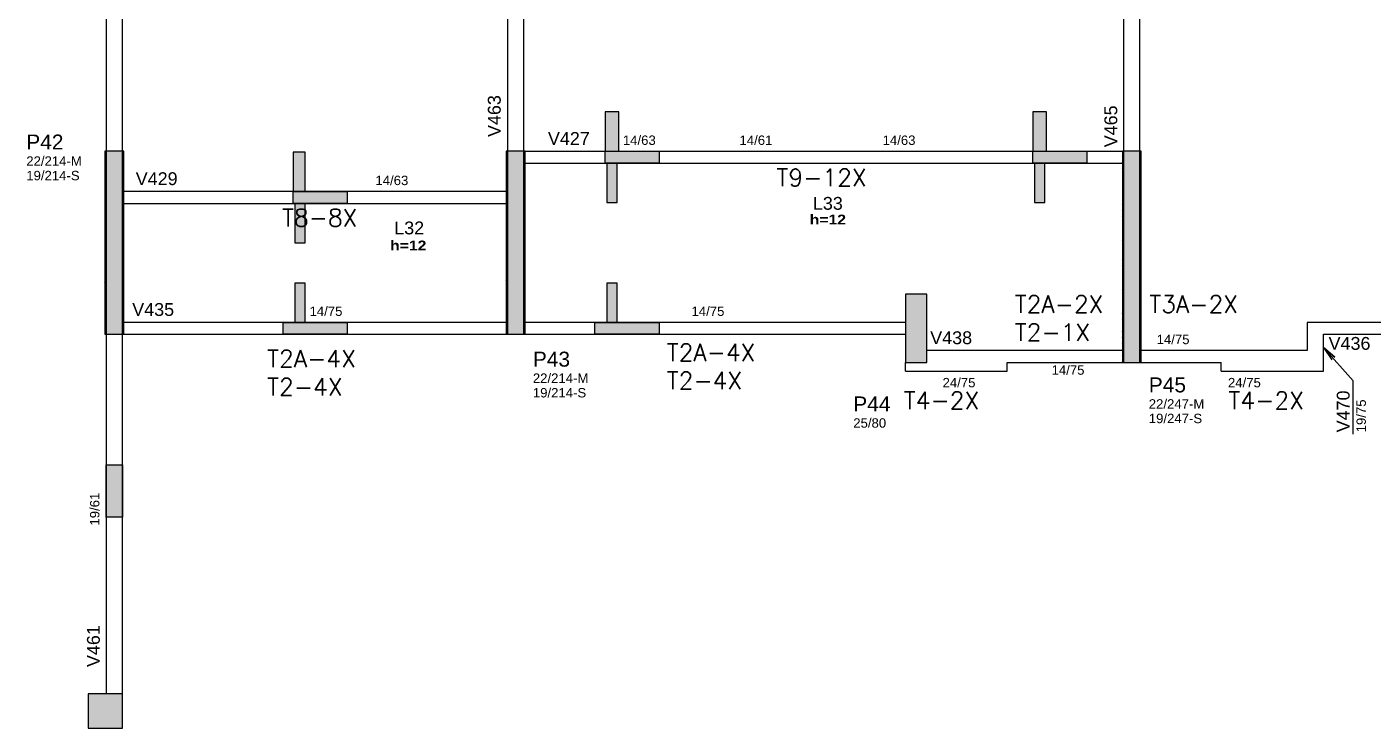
# Model space of a CAD drawing. Extents: x 17311 to 161354, y 153625 to 210355.
# Drawn here: x 19545 to 21119, y 207498 to 208318 of the extents above; entities that cross this region are included whole.
import ezdxf

# ---------------------------------------------------------------- set-up
doc = ezdxf.new("R2010")
doc.units = 0
for name, color, linetype in [('8', 111, 'CONTINUOUS'), ('MTH-COTAS7', 31, 'CONTINUOUS'), ('MTH-DIM-PILAR', 3, 'CONTINUOUS'), ('MTH-DIM-VIGA', 3, 'CONTINUOUS'), ('MTH-FACE-VIGA', 7, 'CONTINUOUS'), ('MTH-LINHA-SEÇÃO', 16, 'CONTINUOUS'), ('MTH-PILAR-SEGUE', 5, 'CONTINUOUS'), ('MTH-SOMBRA21', 150, 'CONTINUOUS'), ('MTH-SOMBRA25', 253, 'CONTINUOUS'), ('MTH-TIT1-PILAR', 5, 'CONTINUOUS'), ('MTH-TIT1-VIGA', 5, 'CONTINUOUS'), ('MTH-TXT-NEGRITO', 5, 'CONTINUOUS')]:
    doc.layers.add(name, color=color, linetype=linetype)
doc.styles.get("Standard").update_dxf_attribs({"font": 'ROMANS.SHX'})
doc.styles.add('TQS_ARIAL', font='arial.ttf')
doc.styles.add('TQS_ARIAL_BLACK', font='ariblk.ttf')

msp = doc.modelspace()

# ---------------------------------------------------------------- linework, layer by layer
at = {"layer": 'MTH-COTAS7', "linetype": 'Continuous'}
msp.add_lwpolyline([(21095.19, 207841.59), (21095.19, 207903.89), (21060.6, 207942.94), (21073.82, 207931.47), (21060.6, 207942.94), (21070.4, 207928.44)], dxfattribs=at)
at = {"layer": 'MTH-FACE-VIGA', "linetype": 'Continuous'}
for p, q in [((19638.1, 208753.18), (19638.1, 208172.18)), ((19657.1, 208172.18), (19657.1, 208753.18)), ((20107.1, 208615.18), (20107.1, 208172.18)), ((20126.1, 208172.18), (20126.1, 208615.18)), ((20827.1, 208615.18), (20827.1, 208172.18)), ((20846.1, 208172.18), (20846.1, 208615.18)), ((19636.6, 208167.07), (19638.08, 208168.54)), ((19638.08, 208168.54), (19638.1, 208168.57)), ((19657.1, 208166.35), (19658.57, 208167.82)), ((19658.57, 208167.82), (19658.6, 208167.85)), ((20105.6, 208169.77), (20107.1, 208171.27)), ((20105.6, 208162.7), (20107.05, 208164.15)), ((20107.05, 208164.15), (20107.1, 208164.2)), ((20126.1, 208172.18), (20827.1, 208172.18)), ((20126.1, 208169.06), (20127.59, 208170.55)), ((20127.59, 208170.55), (20127.6, 208170.56)), ((20825.6, 208166.31), (20827.08, 208167.78)), ((20827.08, 208167.78), (20827.1, 208167.81)), ((20846.1, 208165.59), (20847.57, 208167.06)), ((20847.57, 208167.06), (20847.6, 208167.09)), ((19636.6, 208160), (19638.03, 208161.42)), ((19636.6, 208152.92), (19637.98, 208154.3)), ((19637.98, 208154.3), (19638.1, 208154.42)), ((19638.03, 208161.42), (19638.1, 208161.5)), ((19657.1, 208159.28), (19658.52, 208160.7)), ((19657.1, 208152.21), (19658.47, 208153.58)), ((19658.47, 208153.58), (19658.6, 208153.71)), ((19658.52, 208160.7), (19658.6, 208160.78)), ((20105.6, 208155.63), (20107, 208157.02)), ((20105.6, 208148.56), (20106.95, 208149.9)), ((20106.95, 208149.9), (20107.1, 208150.06)), ((20107, 208157.02), (20107.1, 208157.13)), ((20126.1, 208161.99), (20127.54, 208163.43)), ((20126.1, 208154.92), (20127.49, 208156.31)), ((20126.1, 208147.85), (20127.44, 208149.19)), ((20127.44, 208149.19), (20127.6, 208149.35)), ((20127.49, 208156.31), (20127.6, 208156.42)), ((20127.54, 208163.43), (20127.6, 208163.49)), ((20127.6, 208158.18), (20825.6, 208158.18)), ((20825.6, 208159.24), (20827.03, 208160.67)), ((20825.6, 208152.16), (20826.99, 208153.55)), ((20826.99, 208153.55), (20827.1, 208153.66)), ((20827.03, 208160.67), (20827.1, 208160.74)), ((20846.1, 208158.52), (20847.53, 208159.95)), ((20846.1, 208151.45), (20847.49, 208152.83)), ((20847.49, 208152.83), (20847.6, 208152.95)), ((20847.53, 208159.95), (20847.6, 208160.02)), ((19636.6, 208145.85), (19637.93, 208147.18)), ((19636.6, 208138.78), (19637.88, 208140.06)), ((19636.6, 208131.71), (19637.83, 208132.94)), ((19637.83, 208132.94), (19638.1, 208133.21)), ((19637.88, 208140.06), (19638.1, 208140.28)), ((19637.93, 208147.18), (19638.1, 208147.35)), ((19657.1, 208145.14), (19658.42, 208146.46)), ((19657.1, 208138.07), (19658.37, 208139.34)), ((19658.32, 208132.22), (19658.6, 208132.5)), ((19658.37, 208139.34), (19658.6, 208139.57)), ((19658.42, 208146.46), (19658.6, 208146.64)), ((20105.6, 208141.49), (20106.9, 208142.78)), ((20105.6, 208134.42), (20106.85, 208135.66)), ((20106.85, 208135.66), (20107.1, 208135.92)), ((20106.9, 208142.78), (20107.1, 208142.99)), ((20126.1, 208140.78), (20127.39, 208142.06)), ((20126.1, 208133.7), (20127.34, 208134.94)), ((20127.34, 208134.94), (20127.6, 208135.2)), ((20127.39, 208142.06), (20127.6, 208142.28)), ((20825.6, 208145.09), (20826.95, 208146.44)), ((20825.6, 208138.02), (20826.91, 208139.32)), ((20826.86, 208132.21), (20827.1, 208132.45)), ((20826.91, 208139.32), (20827.1, 208139.52)), ((20826.95, 208146.44), (20827.1, 208146.59)), ((20846.1, 208144.38), (20847.44, 208145.72)), ((20846.1, 208137.31), (20847.4, 208138.6)), ((20847.4, 208138.6), (20847.6, 208138.81)), ((20847.44, 208145.72), (20847.6, 208145.88)), ((19636.6, 208124.64), (19637.78, 208125.82)), ((19636.6, 208117.57), (19637.73, 208118.69)), ((19637.73, 208118.69), (19638.1, 208119.07)), ((19637.78, 208125.82), (19638.1, 208126.14)), ((19657.1, 208131), (19658.32, 208132.22)), ((19657.1, 208123.93), (19658.27, 208125.1)), ((19657.1, 208116.86), (19658.22, 208117.98)), ((19658.22, 208117.98), (19658.6, 208118.36)), ((19658.27, 208125.1), (19658.6, 208125.43)), ((20105.6, 208125.18), (19658.6, 208125.18)), ((20105.6, 208127.35), (20106.8, 208128.54)), ((20105.6, 208120.28), (20106.75, 208121.42)), ((20106.75, 208121.42), (20107.1, 208121.78)), ((20106.8, 208128.54), (20107.1, 208128.85)), ((20126.1, 208126.63), (20127.29, 208127.82)), ((20126.1, 208119.56), (20127.24, 208120.7)), ((20127.24, 208120.7), (20127.6, 208121.06)), ((20127.29, 208127.82), (20127.6, 208128.13)), ((20825.6, 208130.95), (20826.86, 208132.21)), ((20825.6, 208123.88), (20826.82, 208125.09)), ((20825.6, 208116.81), (20826.78, 208117.98)), ((20826.78, 208117.98), (20827.1, 208118.31)), ((20826.82, 208125.09), (20827.1, 208125.38)), ((20846.1, 208130.24), (20847.36, 208131.49)), ((20846.1, 208123.17), (20847.31, 208124.38)), ((20846.1, 208116.1), (20847.27, 208117.26)), ((20847.27, 208117.26), (20847.6, 208117.6)), ((20847.31, 208124.38), (20847.6, 208124.67)), ((20847.36, 208131.49), (20847.6, 208131.74)), ((19636.6, 208110.5), (19637.68, 208111.57)), ((19636.6, 208103.43), (19637.63, 208104.45)), ((19637.63, 208104.45), (19638.1, 208104.93)), ((19637.68, 208111.57), (19638.1, 208112)), ((19657.1, 208109.79), (19658.17, 208110.86)), ((19657.1, 208102.71), (19658.13, 208103.73)), ((19658.13, 208103.73), (19658.6, 208104.21)), ((19658.17, 208110.86), (19658.6, 208111.29)), ((19658.6, 208111.18), (20105.6, 208111.18)), ((20105.6, 208113.2), (20106.7, 208114.3)), ((20105.6, 208106.13), (20106.65, 208107.18)), ((20106.65, 208107.18), (20107.1, 208107.63)), ((20106.7, 208114.3), (20107.1, 208114.7)), ((20126.1, 208112.49), (20127.19, 208113.58)), ((20126.1, 208105.42), (20127.14, 208106.46)), ((20127.14, 208106.46), (20127.6, 208106.92)), ((20127.19, 208113.58), (20127.6, 208113.99)), ((20825.6, 208109.74), (20826.73, 208110.87)), ((20825.6, 208102.67), (20826.69, 208103.75)), ((20826.69, 208103.75), (20827.1, 208104.17)), ((20826.73, 208110.87), (20827.1, 208111.24)), ((20846.1, 208109.02), (20847.23, 208110.15)), ((20846.1, 208101.95), (20847.18, 208103.03)), ((20847.18, 208103.03), (20847.6, 208103.45)), ((20847.23, 208110.15), (20847.6, 208110.52)), ((19636.6, 208096.36), (19637.58, 208097.33)), ((19636.6, 208089.29), (19637.53, 208090.21)), ((19637.53, 208090.21), (19638.1, 208090.79)), ((19637.58, 208097.33), (19638.1, 208097.86)), ((19657.1, 208095.64), (19658.08, 208096.61)), ((19657.1, 208088.57), (19658.03, 208089.49)), ((19658.03, 208089.49), (19658.6, 208090.07)), ((19658.08, 208096.61), (19658.6, 208097.14)), ((20105.6, 208099.06), (20106.6, 208100.06)), ((20105.6, 208091.99), (20106.55, 208092.94)), ((20105.6, 208084.92), (20106.5, 208085.81)), ((20106.5, 208085.81), (20107.1, 208086.42)), ((20106.55, 208092.94), (20107.1, 208093.49)), ((20106.6, 208100.06), (20107.1, 208100.56)), ((20126.1, 208098.35), (20127.09, 208099.34)), ((20126.1, 208091.28), (20127.04, 208092.22)), ((20126.99, 208085.1), (20127.6, 208085.71)), ((20127.04, 208092.22), (20127.6, 208092.78)), ((20127.09, 208099.34), (20127.6, 208099.85)), ((20825.6, 208095.6), (20826.65, 208096.64)), ((20825.6, 208088.52), (20826.6, 208089.52)), ((20826.6, 208089.52), (20827.1, 208090.02)), ((20826.65, 208096.64), (20827.1, 208097.1)), ((20846.1, 208094.88), (20847.14, 208095.92)), ((20846.1, 208087.81), (20847.1, 208088.81)), ((20847.1, 208088.81), (20847.6, 208089.31)), ((20847.14, 208095.92), (20847.6, 208096.38)), ((19636.6, 208082.21), (19637.48, 208083.09)), ((19636.6, 208075.14), (19637.43, 208075.97)), ((19637.38, 208068.85), (19638.1, 208069.57)), ((19637.43, 208075.97), (19638.1, 208076.64)), ((19637.48, 208083.09), (19638.1, 208083.71)), ((19657.1, 208081.5), (19657.98, 208082.37)), ((19657.1, 208074.43), (19657.93, 208075.25)), ((19657.93, 208075.25), (19658.6, 208075.93)), ((19657.98, 208082.37), (19658.6, 208083)), ((20105.6, 208077.85), (20106.45, 208078.69)), ((20105.6, 208070.78), (20106.4, 208071.57)), ((20106.4, 208071.57), (20107.1, 208072.28)), ((20106.45, 208078.69), (20107.1, 208079.35)), ((20126.1, 208084.21), (20126.99, 208085.1)), ((20126.1, 208077.14), (20126.94, 208077.98)), ((20126.1, 208070.07), (20126.89, 208070.85)), ((20126.89, 208070.85), (20127.6, 208071.57)), ((20126.94, 208077.98), (20127.6, 208078.64)), ((20825.6, 208081.45), (20826.56, 208082.41)), ((20825.6, 208074.38), (20826.52, 208075.29)), ((20826.52, 208075.29), (20827.1, 208075.88)), ((20826.56, 208082.41), (20827.1, 208082.95)), ((20846.1, 208080.74), (20847.06, 208081.69)), ((20846.1, 208073.67), (20847.01, 208074.58)), ((20847.01, 208074.58), (20847.6, 208075.17)), ((20847.06, 208081.69), (20847.6, 208082.24)), ((19636.6, 208068.07), (19637.38, 208068.85)), ((19636.6, 208061), (19637.33, 208061.73)), ((19636.6, 208053.93), (19637.28, 208054.61)), ((19637.28, 208054.61), (19638.1, 208055.43)), ((19637.33, 208061.73), (19638.1, 208062.5)), ((19657.1, 208067.36), (19657.88, 208068.13)), ((19657.1, 208060.29), (19657.83, 208061.01)), ((19657.1, 208053.22), (19657.78, 208053.89)), ((19657.78, 208053.89), (19658.6, 208054.72)), ((19657.83, 208061.01), (19658.6, 208061.79)), ((19657.88, 208068.13), (19658.6, 208068.86)), ((20105.6, 208063.71), (20106.35, 208064.45)), ((20105.6, 208056.64), (20106.3, 208057.33)), ((20106.3, 208057.33), (20107.1, 208058.14)), ((20106.35, 208064.45), (20107.1, 208065.21)), ((20126.1, 208062.99), (20126.84, 208063.73)), ((20126.1, 208055.92), (20126.79, 208056.61)), ((20126.79, 208056.61), (20127.6, 208057.42)), ((20126.84, 208063.73), (20127.6, 208064.49)), ((20825.6, 208067.31), (20826.47, 208068.18)), ((20825.6, 208060.24), (20826.43, 208061.07)), ((20825.6, 208053.17), (20826.39, 208053.95)), ((20826.39, 208053.95), (20827.1, 208054.67)), ((20826.43, 208061.07), (20827.1, 208061.74)), ((20826.47, 208068.18), (20827.1, 208068.81)), ((20846.1, 208066.6), (20846.97, 208067.46)), ((20846.1, 208059.53), (20846.93, 208060.35)), ((20846.88, 208053.23), (20847.6, 208053.96)), ((20846.93, 208060.35), (20847.6, 208061.03)), ((20846.97, 208067.46), (20847.6, 208068.1)), ((19636.6, 208046.86), (19637.23, 208047.48)), ((19636.6, 208039.79), (19637.18, 208040.36)), ((19637.18, 208040.36), (19638.1, 208041.29)), ((19637.23, 208047.48), (19638.1, 208048.36)), ((19657.1, 208046.15), (19657.73, 208046.77)), ((19657.1, 208039.07), (19657.68, 208039.65)), ((19657.68, 208039.65), (19658.6, 208040.57)), ((19657.73, 208046.77), (19658.6, 208047.65)), ((20105.6, 208049.57), (20106.25, 208050.21)), ((20105.6, 208042.49), (20106.2, 208043.09)), ((20106.2, 208043.09), (20107.1, 208043.99)), ((20106.25, 208050.21), (20107.1, 208051.07)), ((20126.1, 208048.85), (20126.74, 208049.49)), ((20126.1, 208041.78), (20126.69, 208042.37)), ((20126.69, 208042.37), (20127.6, 208043.28)), ((20126.74, 208049.49), (20127.6, 208050.35)), ((20825.6, 208046.1), (20826.34, 208046.84)), ((20825.6, 208039.03), (20826.3, 208039.72)), ((20826.3, 208039.72), (20827.1, 208040.53)), ((20826.34, 208046.84), (20827.1, 208047.6)), ((20846.1, 208052.46), (20846.88, 208053.23)), ((20846.1, 208045.38), (20846.84, 208046.12)), ((20846.1, 208038.31), (20846.8, 208039.01)), ((20846.8, 208039.01), (20847.6, 208039.81)), ((20846.84, 208046.12), (20847.6, 208046.88)), ((19636.6, 208032.72), (19637.13, 208033.24)), ((19636.6, 208025.65), (19637.08, 208026.12)), ((19637.08, 208026.12), (19638.1, 208027.15)), ((19637.13, 208033.24), (19638.1, 208034.22)), ((19657.1, 208032), (19657.63, 208032.52)), ((19657.1, 208024.93), (19657.58, 208025.4)), ((19657.58, 208025.4), (19658.6, 208026.43)), ((19657.63, 208032.52), (19658.6, 208033.5)), ((20105.6, 208035.42), (20106.15, 208035.97)), ((20105.6, 208028.35), (20106.1, 208028.85)), ((20106.05, 208021.73), (20107.1, 208022.78)), ((20106.1, 208028.85), (20107.1, 208029.85)), ((20106.15, 208035.97), (20107.1, 208036.92)), ((20126.1, 208034.71), (20126.65, 208035.25)), ((20126.1, 208027.64), (20126.6, 208028.13)), ((20126.6, 208028.13), (20127.6, 208029.14)), ((20126.65, 208035.25), (20127.6, 208036.21)), ((20825.6, 208031.96), (20826.26, 208032.61)), ((20825.6, 208024.88), (20826.21, 208025.49)), ((20826.21, 208025.49), (20827.1, 208026.38)), ((20826.26, 208032.61), (20827.1, 208033.46)), ((20846.1, 208031.24), (20846.75, 208031.89)), ((20846.1, 208024.17), (20846.71, 208024.78)), ((20846.71, 208024.78), (20847.6, 208025.67)), ((20846.75, 208031.89), (20847.6, 208032.74)), ((19636.6, 208018.57), (19637.03, 208019)), ((19636.6, 208011.5), (19636.98, 208011.88)), ((19636.98, 208011.88), (19638.1, 208013)), ((19637.03, 208019), (19638.1, 208020.07)), ((19657.1, 208017.86), (19657.53, 208018.28)), ((19657.1, 208010.79), (19657.48, 208011.16)), ((19657.48, 208011.16), (19658.6, 208012.29)), ((19657.53, 208018.28), (19658.6, 208019.36)), ((20105.6, 208021.28), (20106.05, 208021.73)), ((20105.6, 208014.21), (20106, 208014.61)), ((20105.6, 208007.14), (20105.95, 208007.48)), ((20105.95, 208007.48), (20107.1, 208008.64)), ((20106, 208014.61), (20107.1, 208015.71)), ((20126.1, 208020.57), (20126.55, 208021.01)), ((20126.1, 208013.5), (20126.5, 208013.89)), ((20126.1, 208006.43), (20126.45, 208006.77)), ((20126.45, 208006.77), (20127.6, 208007.93)), ((20126.5, 208013.89), (20127.6, 208015)), ((20126.55, 208021.01), (20127.6, 208022.07)), ((20825.6, 208017.81), (20826.17, 208018.38)), ((20825.6, 208010.74), (20826.13, 208011.27)), ((20826.13, 208011.27), (20827.1, 208012.24)), ((20826.17, 208018.38), (20827.1, 208019.31)), ((20846.1, 208017.1), (20846.67, 208017.66)), ((20846.1, 208010.03), (20846.62, 208010.55)), ((20846.62, 208010.55), (20847.6, 208011.53)), ((20846.67, 208017.66), (20847.6, 208018.6)), ((19636.6, 208004.43), (19636.93, 208004.76)), ((19636.6, 207997.36), (19636.88, 207997.64)), ((19636.83, 207990.52), (19638.1, 207991.79)), ((19636.88, 207997.64), (19638.1, 207998.86)), ((19636.93, 208004.76), (19638.1, 208005.93)), ((19657.1, 208003.72), (19657.43, 208004.04)), ((19657.1, 207996.65), (19657.38, 207996.92)), ((19657.33, 207989.8), (19658.6, 207991.08)), ((19657.38, 207996.92), (19658.6, 207998.15)), ((19657.43, 208004.04), (19658.6, 208005.22)), ((20105.6, 208000.07), (20105.9, 208000.36)), ((20105.6, 207993), (20105.85, 207993.24)), ((20105.85, 207993.24), (20107.1, 207994.5)), ((20105.9, 208000.36), (20107.1, 208001.57)), ((20126.1, 207999.35), (20126.4, 207999.64)), ((20126.1, 207992.28), (20126.35, 207992.52)), ((20126.35, 207992.52), (20127.6, 207993.78)), ((20126.4, 207999.64), (20127.6, 208000.85)), ((20825.6, 208003.67), (20826.08, 208004.15)), ((20825.6, 207996.6), (20826.04, 207997.04)), ((20826, 207989.92), (20827.1, 207991.03)), ((20826.04, 207997.04), (20827.1, 207998.1)), ((20826.08, 208004.15), (20827.1, 208005.17)), ((20846.1, 208002.96), (20846.58, 208003.43)), ((20846.1, 207995.89), (20846.54, 207996.32)), ((20846.54, 207996.32), (20847.6, 207997.39)), ((20846.58, 208003.43), (20847.6, 208004.46)), ((19636.6, 207990.29), (19636.83, 207990.52)), ((19636.6, 207983.22), (19636.78, 207983.4)), ((19636.6, 207976.15), (19636.73, 207976.27)), ((19636.73, 207976.27), (19638.1, 207977.65)), ((19636.78, 207983.4), (19638.1, 207984.72)), ((19657.1, 207989.58), (19657.33, 207989.8)), ((19657.1, 207982.51), (19657.28, 207982.68)), ((19657.1, 207975.43), (19657.23, 207975.56)), ((19657.23, 207975.56), (19658.6, 207976.93)), ((19657.28, 207982.68), (19658.6, 207984.01)), ((20105.6, 207985.93), (20105.8, 207986.12)), ((20105.6, 207978.85), (20105.75, 207979)), ((20105.75, 207979), (20107.1, 207980.35)), ((20105.8, 207986.12), (20107.1, 207987.43)), ((20126.1, 207985.21), (20126.3, 207985.4)), ((20126.1, 207978.14), (20126.25, 207978.28)), ((20126.25, 207978.28), (20127.6, 207979.64)), ((20126.3, 207985.4), (20127.6, 207986.71)), ((20825.6, 207989.53), (20826, 207989.92)), ((20825.6, 207982.46), (20825.95, 207982.81)), ((20825.6, 207975.39), (20825.91, 207975.69)), ((20825.91, 207975.69), (20827.1, 207976.89)), ((20825.95, 207982.81), (20827.1, 207983.96)), ((20846.1, 207988.82), (20846.49, 207989.21)), ((20846.1, 207981.75), (20846.45, 207982.09)), ((20846.41, 207974.98), (20847.6, 207976.17)), ((20846.45, 207982.09), (20847.6, 207983.25)), ((20846.49, 207989.21), (20847.6, 207990.32)), ((19636.6, 207969.08), (19636.68, 207969.15)), ((19636.6, 207962.01), (19636.63, 207962.03)), ((19636.63, 207962.03), (19638.1, 207963.51)), ((19636.68, 207969.15), (19638.1, 207970.58)), ((19657.1, 207968.36), (19657.18, 207968.44)), ((19657.1, 207961.29), (19657.13, 207961.31)), ((19657.13, 207961.31), (19658.6, 207962.79)), ((19657.18, 207968.44), (19658.6, 207969.86)), ((20105.6, 207972.18), (19658.6, 207972.18)), ((20105.6, 207971.78), (20105.7, 207971.88)), ((20105.6, 207964.71), (20105.65, 207964.76)), ((20105.65, 207964.76), (20107.1, 207966.21)), ((20105.7, 207971.88), (20107.1, 207973.28)), ((20126.1, 207971.07), (20126.2, 207971.16)), ((20126.1, 207964), (20126.15, 207964.04)), ((20126.15, 207964.04), (20127.6, 207965.5)), ((20126.2, 207971.16), (20127.6, 207972.57)), ((20572.1, 207972.18), (20127.6, 207972.18)), ((20825.6, 207968.32), (20825.87, 207968.58)), ((20825.6, 207961.25), (20825.83, 207961.47)), ((20825.83, 207961.47), (20827.1, 207962.75)), ((20825.87, 207968.58), (20827.1, 207969.82)), ((20846.1, 207974.67), (20846.41, 207974.98)), ((20846.1, 207967.6), (20846.36, 207967.86)), ((20846.1, 207960.53), (20846.32, 207960.75)), ((20846.32, 207960.75), (20847.6, 207962.03)), ((20846.36, 207967.86), (20847.6, 207969.1)), ((21060.6, 207972.18), (21041.6, 207972.18)), ((21041.6, 207972.18), (21041.6, 207958.18)), ((21335.6, 207972.18), (21060.6, 207972.18)), ((19638.1, 207958.18), (19638.1, 207537.68)), ((19657.1, 207958.18), (20107.1, 207958.18)), ((19657.1, 207537.68), (19657.1, 207958.18)), ((20106.14, 207958.18), (20107.1, 207959.14)), ((20126.1, 207958.18), (20572.1, 207958.18)), ((20127.36, 207958.18), (20127.6, 207958.43)), ((20825.6, 207954.17), (20825.78, 207954.35)), ((20825.6, 207947.1), (20825.74, 207947.24)), ((20825.74, 207947.24), (20827.1, 207948.6)), ((20825.78, 207954.35), (20827.1, 207955.67)), ((20846.1, 207953.46), (20846.28, 207953.63)), ((20846.1, 207946.39), (20846.23, 207946.52)), ((20846.23, 207946.52), (20847.6, 207947.89)), ((20846.28, 207953.63), (20847.6, 207954.96)), ((21041.6, 207958.18), (21041.6, 207939.18)), ((21060.6, 207958.18), (21349.6, 207958.18)), ((21060.6, 207915.18), (21060.6, 207958.18)), ((20825.6, 207939.18), (20597.1, 207939.18)), ((20825.6, 207940.03), (20825.7, 207940.12)), ((20825.6, 207932.96), (20825.65, 207933.01)), ((20825.65, 207933.01), (20827.1, 207934.46)), ((20825.7, 207940.12), (20827.1, 207941.53)), ((20846.1, 207939.32), (20846.19, 207939.41)), ((20846.1, 207932.25), (20846.15, 207932.29)), ((20846.15, 207932.29), (20847.6, 207933.75)), ((20846.19, 207939.41), (20847.6, 207940.82)), ((21041.6, 207939.18), (20847.6, 207939.18)), ((20572.1, 207915.18), (20572.1, 207925.18)), ((20572.1, 207915.18), (20691.1, 207915.18)), ((20691.1, 207925.18), (20827.1, 207925.18)), ((20691.1, 207915.18), (20691.1, 207925.18)), ((20825.61, 207925.89), (20827.1, 207927.39)), ((20846.1, 207925.18), (20941.1, 207925.18)), ((20846.11, 207925.18), (20847.6, 207926.68)), ((20941.1, 207915.18), (20941.1, 207925.18)), ((20941.1, 207915.18), (21060.6, 207915.18))]:
    msp.add_line(p, q, dxfattribs=at)
for points in [[(19638.1, 208172.18), (19636.6, 208172.18), (19636.6, 207958.18), (19638.1, 207958.18), (19638.1, 208172.18)], [(19658.6, 208172.18), (19657.1, 208172.18), (19657.1, 207958.18), (19658.6, 207958.18), (19658.6, 208172.18)], [(20107.1, 208172.18), (20105.6, 208172.18), (20105.6, 207958.18), (20107.1, 207958.18), (20107.1, 208172.18)], [(20127.6, 208172.18), (20126.1, 208172.18), (20126.1, 207958.18), (20127.6, 207958.18), (20127.6, 208172.18)], [(20827.1, 208172.18), (20825.6, 208172.18), (20825.6, 207925.18), (20827.1, 207925.18), (20827.1, 208172.18)], [(20847.6, 208172.18), (20846.1, 208172.18), (20846.1, 207925.18), (20847.6, 207925.18), (20847.6, 208172.18)]]:
    msp.add_lwpolyline(points, dxfattribs=at)
at = {"layer": 'MTH-LINHA-SEÇÃO', "linetype": 'Continuous'}
for points in [[(20221.14, 208218.18), (20221.14, 208172.18), (20237.14, 208172.18), (20237.14, 208218.18), (20221.14, 208218.18)], [(20721.1, 208218.18), (20721.1, 208172.18), (20737.1, 208172.18), (20737.1, 208218.18), (20721.1, 208218.18)], [(19856.7, 208171.18), (19856.7, 208125.18), (19870.7, 208125.18), (19870.7, 208171.18), (19856.7, 208171.18)], [(20284.14, 208158.18), (20221.14, 208158.18), (20221.14, 208172.18), (20284.14, 208172.18), (20284.14, 208158.18)], [(20784.1, 208158.18), (20721.1, 208158.18), (20721.1, 208172.18), (20784.1, 208172.18), (20784.1, 208158.18)], [(20223.14, 208158.18), (20223.14, 208112.18), (20235.14, 208112.18), (20235.14, 208158.18), (20223.14, 208158.18)], [(20723.1, 208158.18), (20723.1, 208112.18), (20735.1, 208112.18), (20735.1, 208158.18), (20723.1, 208158.18)], [(19919.7, 208111.18), (19856.7, 208111.18), (19856.7, 208125.18), (19919.7, 208125.18), (19919.7, 208111.18)], [(19858.7, 208111.18), (19858.7, 208065.18), (19870.7, 208065.18), (19870.7, 208111.18), (19858.7, 208111.18)], [(19858.7, 208018.18), (19858.7, 207972.18), (19870.7, 207972.18), (19870.7, 208018.18), (19858.7, 208018.18)], [(20223.14, 208018.18), (20223.14, 207972.18), (20235.14, 207972.18), (20235.14, 208018.18), (20223.14, 208018.18)], [(19919.7, 207958.18), (19844.7, 207958.18), (19844.7, 207972.18), (19919.7, 207972.18), (19919.7, 207958.18)], [(20284.14, 207958.18), (20209.14, 207958.18), (20209.14, 207972.18), (20284.14, 207972.18), (20284.14, 207958.18)], [(19638.1, 207744.43), (19638.1, 207805.43), (19657.1, 207805.43), (19657.1, 207744.43), (19638.1, 207744.43)]]:
    msp.add_lwpolyline(points, dxfattribs=at)
at = {"layer": 'MTH-PILAR-SEGUE', "linetype": 'Continuous'}
for points in [[(19638.1, 207958.18), (19657.1, 207958.18), (19657.1, 208172.18), (19638.1, 208172.18), (19638.1, 207958.18)], [(20107.1, 207958.18), (20126.1, 207958.18), (20126.1, 208172.18), (20107.1, 208172.18), (20107.1, 207958.18)], [(20827.1, 207925.18), (20846.1, 207925.18), (20846.1, 208172.18), (20827.1, 208172.18), (20827.1, 207925.18)], [(20572.1, 207925.18), (20597.1, 207925.18), (20597.1, 208005.18), (20572.1, 208005.18), (20572.1, 207925.18)], [(19657.1, 207537.68), (19617.1, 207537.68), (19617.1, 207497.68), (19657.1, 207497.68), (19657.1, 207537.68)]]:
    msp.add_lwpolyline(points, dxfattribs=at)
at = {"layer": 'MTH-SOMBRA21', "linetype": 'Continuous'}
for points in [[(20221.14, 208218.18), (20221.14, 208172.18), (20237.14, 208172.18)], [(20221.14, 208218.18), (20237.14, 208172.18), (20237.14, 208218.18)], [(20221.14, 208218.18), (20237.14, 208218.18), (20221.14, 208218.18)], [(20721.1, 208218.18), (20721.1, 208172.18), (20737.1, 208172.18)], [(20721.1, 208218.18), (20737.1, 208172.18), (20737.1, 208218.18)], [(20721.1, 208218.18), (20737.1, 208218.18), (20721.1, 208218.18)], [(19856.7, 208171.18), (19856.7, 208125.18), (19870.7, 208125.18)], [(19856.7, 208171.18), (19870.7, 208125.18), (19870.7, 208171.18)], [(19856.7, 208171.18), (19870.7, 208171.18), (19856.7, 208171.18)], [(20284.14, 208158.18), (20221.14, 208158.18), (20221.14, 208172.18)], [(20284.14, 208158.18), (20221.14, 208172.18), (20284.14, 208172.18)], [(20284.14, 208158.18), (20284.14, 208172.18), (20284.14, 208158.18)], [(20784.1, 208158.18), (20721.1, 208158.18), (20721.1, 208172.18)], [(20784.1, 208158.18), (20721.1, 208172.18), (20784.1, 208172.18)], [(20784.1, 208158.18), (20784.1, 208172.18), (20784.1, 208158.18)], [(20223.14, 208158.18), (20223.14, 208112.18), (20235.14, 208112.18)], [(20223.14, 208158.18), (20235.14, 208112.18), (20235.14, 208158.18)], [(20223.14, 208158.18), (20235.14, 208158.18), (20223.14, 208158.18)], [(20723.1, 208158.18), (20723.1, 208112.18), (20735.1, 208112.18)], [(20723.1, 208158.18), (20735.1, 208112.18), (20735.1, 208158.18)], [(20723.1, 208158.18), (20735.1, 208158.18), (20723.1, 208158.18)], [(19919.7, 208111.18), (19856.7, 208111.18), (19856.7, 208125.18)], [(19919.7, 208111.18), (19856.7, 208125.18), (19919.7, 208125.18)], [(19919.7, 208111.18), (19919.7, 208125.18), (19919.7, 208111.18)], [(19858.7, 208111.18), (19858.7, 208065.18), (19870.7, 208065.18)], [(19858.7, 208111.18), (19870.7, 208065.18), (19870.7, 208111.18)], [(19858.7, 208111.18), (19870.7, 208111.18), (19858.7, 208111.18)], [(19858.7, 208018.18), (19858.7, 207972.18), (19870.7, 207972.18)], [(19858.7, 208018.18), (19870.7, 207972.18), (19870.7, 208018.18)], [(19858.7, 208018.18), (19870.7, 208018.18), (19858.7, 208018.18)], [(20223.14, 208018.18), (20223.14, 207972.18), (20235.14, 207972.18)], [(20223.14, 208018.18), (20235.14, 207972.18), (20235.14, 208018.18)], [(20223.14, 208018.18), (20235.14, 208018.18), (20223.14, 208018.18)], [(19919.7, 207958.18), (19844.7, 207958.18), (19844.7, 207972.18)], [(19919.7, 207958.18), (19844.7, 207972.18), (19919.7, 207972.18)], [(19919.7, 207958.18), (19919.7, 207972.18), (19919.7, 207958.18)], [(20284.14, 207958.18), (20209.14, 207958.18), (20209.14, 207972.18)], [(20284.14, 207958.18), (20209.14, 207972.18), (20284.14, 207972.18)], [(20284.14, 207958.18), (20284.14, 207972.18), (20284.14, 207958.18)], [(19638.1, 207744.43), (19638.1, 207805.43), (19657.1, 207805.43)], [(19638.1, 207744.43), (19657.1, 207805.43), (19657.1, 207744.43)], [(19638.1, 207744.43), (19657.1, 207744.43), (19638.1, 207744.43)]]:
    msp.add_solid(points, dxfattribs=at)
at = {"layer": 'MTH-SOMBRA25', "linetype": 'Continuous'}
for points in [[(19638.1, 207958.18), (19657.1, 207958.18), (19657.1, 208172.18)], [(19638.1, 207958.18), (19657.1, 208172.18), (19638.1, 208172.18)], [(19638.1, 207958.18), (19638.1, 208172.18), (19638.1, 207958.18)], [(20107.1, 207958.18), (20126.1, 207958.18), (20126.1, 208172.18)], [(20107.1, 207958.18), (20126.1, 208172.18), (20107.1, 208172.18)], [(20107.1, 207958.18), (20107.1, 208172.18), (20107.1, 207958.18)], [(20827.1, 207925.18), (20846.1, 207925.18), (20846.1, 208172.18)], [(20827.1, 207925.18), (20846.1, 208172.18), (20827.1, 208172.18)], [(20827.1, 207925.18), (20827.1, 208172.18), (20827.1, 207925.18)], [(20572.1, 207925.18), (20597.1, 207925.18), (20597.1, 208005.18)], [(20572.1, 207925.18), (20597.1, 208005.18), (20572.1, 208005.18)], [(20572.1, 207925.18), (20572.1, 208005.18), (20572.1, 207925.18)], [(19657.1, 207537.68), (19617.1, 207537.68), (19617.1, 207497.68)], [(19657.1, 207537.68), (19617.1, 207497.68), (19657.1, 207497.68)], [(19657.1, 207537.68), (19657.1, 207497.68), (19657.1, 207537.68)]]:
    msp.add_solid(points, dxfattribs=at)

# ---------------------------------------------------------------- texts
at = {"layer": '8', "color": 1, "linetype": 'Continuous'}
for s, p in [('T9-12X', (20421.48, 208131.4)), ('T8-8X', (19843.63, 208084.4)), ('T2A-2X', (20699.92, 207983.41)), ('T3A-2X', (20857.2, 207983.41)), ('T2-1X', (20699.92, 207950.45)), ('T2A-4X', (20293.23, 207926.92)), ('T2A-4X', (19826.23, 207919.67)), ('T2-4X', (20293.23, 207893.96)), ('T2-4X', (19826.23, 207886.71)), ('T4-2X', (20570.27, 207870.79)), ('T4-2X', (20949.71, 207870.79))]:
    msp.add_text(s, height=20.16, dxfattribs=at).set_placement(p)
at = {"layer": 'MTH-DIM-PILAR', "linetype": 'Continuous', "style": 'TQS_ARIAL'}
for s, p in [('22/214-M', (19544.65, 208155.33)), ('19/214-S', (19544.65, 208138.33)), ('22/214-M', (20136.68, 207901.38)), ('19/214-S', (20136.68, 207884.38)), ('22/247-M', (20856.49, 207871.28)), ('19/247-S', (20856.49, 207854.28)), ('25/80', (20511.12, 207848.99))]:
    msp.add_text(s, height=11, dxfattribs=at).set_placement(p)
at = {"layer": 'MTH-DIM-VIGA', "linetype": 'Continuous', "style": 'TQS_ARIAL'}
for s, p in [('14/63', (20241.87, 208179.68)), ('14/61', (20378.17, 208179.68)), ('14/63', (20545.39, 208179.68)), ('14/63', (19952.7, 208132.68)), ('14/75', (19875.7, 207979.68)), ('14/75', (20322.1, 207979.68)), ('14/75', (20865.64, 207946.68)), ('14/75', (20742.88, 207910.9)), ('24/75', (20615.49, 207896.18)), ('24/75', (20949.01, 207896.18))]:
    msp.add_text(s, height=11, dxfattribs=at).set_placement(p)
for s, p in [('19/75', (21110.19, 207843.55)), ('19/61', (19630.1, 207734.5))]:
    msp.add_text(s, height=11, rotation=90, dxfattribs=at).set_placement(p)
at = {"layer": 'MTH-TIT1-PILAR', "linetype": 'Continuous', "style": 'TQS_ARIAL'}
for s, p in [('P42', (19544.65, 208174.33)), ('P43', (20136.68, 207920.38)), ('P45', (20856.49, 207890.28)), ('P44', (20511.12, 207867.99))]:
    msp.add_text(s, height=17.5, dxfattribs=at).set_placement(p)
at = {"layer": 'MTH-TIT1-VIGA', "linetype": 'Continuous', "style": 'TQS_ARIAL'}
for s, p in [('V463', (20099.1, 208188.95)), ('V465', (20819.6, 208176.94)), ('V470', (21091.19, 207843.55)), ('V461', (19630.6, 207569.11))]:
    msp.add_text(s, height=15, rotation=90, dxfattribs=at).set_placement(p)
for s, p in [('V427', (20154.31, 208179.68)), ('V429', (19672.59, 208132.68)), ('L33', (20463.94, 208103.84)), ('L32', (19974.67, 208075.08)), ('V435', (19668.48, 207979.68)), ('V438', (20601.06, 207946.68)), ('V436', (21066.61, 207940.07))]:
    msp.add_text(s, height=15, dxfattribs=at).set_placement(p)
at = {"layer": 'MTH-TXT-NEGRITO', "color": 3, "linetype": 'Continuous', "style": 'TQS_ARIAL_BLACK'}
for p in [(20460.23, 208086.66), (19969.84, 208056.32)]:
    msp.add_text('h=12', height=11.5, dxfattribs=at).set_placement(p)

doc.saveas('drawing.dxf')
